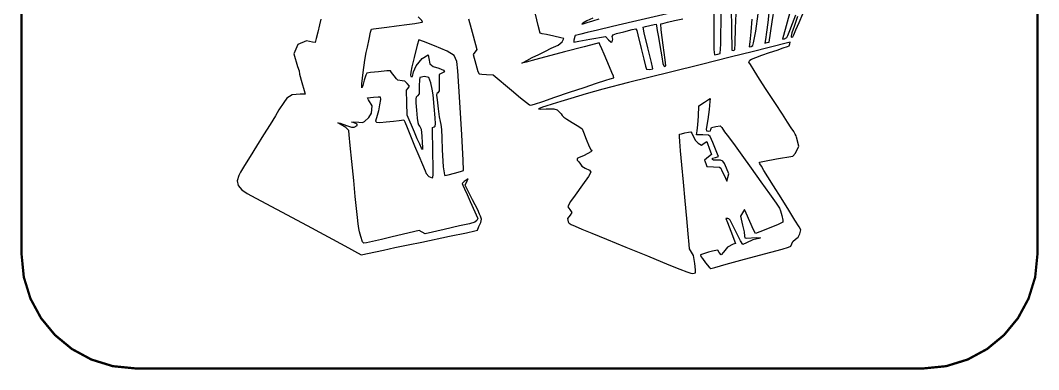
# Model space of a CAD drawing. Extents: x 0 to 7.6, y 0 to 10.9.
# Drawn here: x 4.085 to 7.589, y 3.591 to 4.793 of the extents above; entities that cross this region are included whole.
import ezdxf

# ---------------------------------------------------------------- set-up
doc = ezdxf.new("R2010")
doc.units = 0
doc.layers.get('0').update_dxf_attribs({"linetype": 'CONTINUOUS'})

msp = doc.modelspace()

# ---------------------------------------------------------------- linework, layer by layer
at = {"color": 1, "const_width": 0.007935}
msp.add_lwpolyline([(7.58544, 6.697), (7.58544, 3.98844), (7.57747, 3.9089), (7.55458, 3.83496), (7.51839, 3.76807), (7.47038, 3.70979), (7.41217, 3.66183), (7.34526, 3.6256), (7.27126, 3.60271), (7.19179, 3.59472), (4.48318, 3.59472), (4.4036, 3.60271), (4.32964, 3.6256), (4.26275, 3.66183), (4.20454, 3.70979), (4.15653, 3.76807), (4.12028, 3.83496), (4.09739, 3.9089), (4.08946, 3.98844), (4.08946, 6.697)], dxfattribs=at)
at = {"color": 0}
for points in [[(6.41064, 4.83751), (6.19174, 4.78711), (6.12261, 4.77115), (6.07178, 4.75944), (6.0364, 4.75114), (6.01372, 4.74567), (6.00086, 4.74224), (5.99501, 4.74018), (5.99338, 4.73876), (5.99317, 4.73731), (5.99056, 4.72493), (5.99044, 4.71799), (6.00706, 4.72086), (6.04531, 4.7276), (6.09901, 4.73714), (6.10906, 4.72601), (6.11811, 4.71707), (6.12218, 4.71886), (6.12392, 4.72831), (6.12201, 4.73719), (6.12506, 4.74262), (6.13704, 4.74729), (6.16189, 4.75369), (6.19049, 4.76085), (6.20367, 4.76383), (6.20654, 4.7576), (6.21061, 4.74251), (6.22163, 4.69526), (6.23058, 4.65875), (6.23693, 4.63476), (6.24035, 4.62494), (6.25151, 4.62299), (6.26133, 4.62582), (6.26042, 4.632), (6.25694, 4.64763), (6.25142, 4.67036), (6.24447, 4.69786), (6.23156, 4.75022), (6.22851, 4.76926), (6.23671, 4.77143), (6.25206, 4.77507), (6.26693, 4.77843), (6.27365, 4.77979), (6.27463, 4.77399), (6.27724, 4.75819), (6.28108, 4.73492), (6.28575, 4.70654), (6.29243, 4.66656), (6.29656, 4.64469), (6.29926, 4.63574), (6.30181, 4.63422), (6.30658, 4.63569), (6.30414, 4.65707), (6.29725, 4.70742), (6.29031, 4.76058), (6.28922, 4.78033), (6.29585, 4.78233), (6.31239, 4.7864), (6.33637, 4.79194), (6.36535, 4.79833)], [(6.53114, 4.83589), (6.53222, 4.76286), (6.53326, 4.68989), (6.53797, 4.68918), (6.54351, 4.69129), (6.54476, 4.71436), (6.54665, 4.76585), (6.54844, 4.81679)], [(6.66092, 4.81803), (6.65711, 4.78515), (6.65289, 4.75168), (6.64925, 4.72635), (6.64779, 4.71442), (6.65543, 4.71593), (6.6626, 4.71793), (6.67269, 4.78733), (6.68007, 4.83767)], [(6.73926, 4.8406), (6.72424, 4.78624), (6.70811, 4.72831), (6.71457, 4.7296), (6.72342, 4.73335), (6.72646, 4.74024), (6.73318, 4.75726), (6.74251, 4.78179), (6.75347, 4.81131)], [(5.11957, 4.79622), (5.11535, 4.77729), (5.10943, 4.7525), (5.10368, 4.72965), (5.10004, 4.71653), (5.09017, 4.71804), (5.06976, 4.72217), (5.04031, 4.70942), (5.02636, 4.67714), (5.03885, 4.63422), (5.04492, 4.61914), (5.04611, 4.60801), (5.05425, 4.57844), (5.06222, 4.55106), (5.0656, 4.53874), (5.04812, 4.53819), (5.021, 4.53592), (5.00265, 4.52447), (4.9916, 4.5095), (4.97537, 4.48438), (4.96311, 4.46457), (4.94456, 4.43457), (4.92215, 4.39844), (4.89849, 4.36025), (4.87597, 4.32389), (4.85688, 4.29269), (4.8431, 4.27007), (4.83675, 4.25922), (4.83203, 4.24089), (4.83496, 4.22385), (4.84711, 4.20996), (4.86578, 4.19732), (4.896, 4.18126), (4.96729, 4.14296), (5.07183, 4.08664), (5.20188, 4.0165), (5.25781, 3.98633), (5.30724, 3.99658), (5.33513, 4.00239), (5.37457, 4.01058), (5.42031, 4.02007), (5.46718, 4.02974), (5.56233, 4.04947), (5.62044, 4.06174), (5.64968, 4.06831), (5.65836, 4.07086), (5.66308, 4.08301), (5.66954, 4.09754), (5.67247, 4.10846), (5.6684, 4.11833), (5.6651, 4.12614), (5.65924, 4.14106), (5.64128, 4.17546), (5.62364, 4.20904), (5.61638, 4.22597), (5.6231, 4.24029), (5.62674, 4.24767), (5.61231, 4.23801), (5.6059, 4.2315), (5.60801, 4.22597), (5.61388, 4.21246), (5.6225, 4.19303), (5.63308, 4.16976), (5.66021, 4.11035), (5.65653, 4.10406), (5.6499, 4.09793), (5.63097, 4.09283), (5.59631, 4.08507), (5.54378, 4.07308), (5.47851, 4.05817), (5.46821, 4.06381), (5.4579, 4.06939), (5.36436, 4.04742), (5.32775, 4.0389), (5.29725, 4.0319), (5.27604, 4.02718), (5.26736, 4.02539), (5.26307, 4.03065), (5.25667, 4.04889), (5.25424, 4.05697), (5.25217, 4.06549), (5.25022, 4.07644), (5.24804, 4.09196), (5.24544, 4.11415), (5.24219, 4.14507), (5.23796, 4.18674), (5.23253, 4.24132), (5.22601, 4.30724), (5.22065, 4.36165), (5.21707, 4.39903), (5.21576, 4.41363), (5.20535, 4.42383), (5.18576, 4.43511), (5.17828, 4.43961), (5.18565, 4.43907), (5.20817, 4.43078), (5.22488, 4.42492), (5.23449, 4.42567), (5.24451, 4.43072), (5.24479, 4.43544), (5.23372, 4.43956), (5.22521, 4.44217), (5.23128, 4.44379), (5.25049, 4.44276), (5.26247, 4.44119), (5.26964, 4.44444), (5.28407, 4.45817), (5.29428, 4.47304), (5.29574, 4.49892), (5.28358, 4.51899), (5.27951, 4.52588), (5.30083, 4.52875), (5.31689, 4.52929), (5.32411, 4.52897), (5.32428, 4.52029), (5.32183, 4.50222), (5.31799, 4.48156), (5.31375, 4.46496), (5.308, 4.44607), (5.31071, 4.44189), (5.32215, 4.44162), (5.3444, 4.44299), (5.36925, 4.44526), (5.38857, 4.44792), (5.40483, 4.45042), (5.40793, 4.44325), (5.41596, 4.42404), (5.42779, 4.39578), (5.44217, 4.36128), (5.45671, 4.32633), (5.46913, 4.2966), (5.47814, 4.27533), (5.48232, 4.26557), (5.49121, 4.25537), (5.5025, 4.25071), (5.50467, 4.25239), (5.50569, 4.26237), (5.50575, 4.28825), (5.5051, 4.33735), (5.50369, 4.42393), (5.5089, 4.42632), (5.51253, 4.42882), (5.51383, 4.43664), (5.51292, 4.45682), (5.50988, 4.49642), (5.50603, 4.53674), (5.50282, 4.55632), (5.49739, 4.57721), (5.49115, 4.59554), (5.47564, 4.59912), (5.46029, 4.59657), (5.45839, 4.58806), (5.45779, 4.56717), (5.45779, 4.54021), (5.45156, 4.5331), (5.44738, 4.52821), (5.44575, 4.52219), (5.44618, 4.50928), (5.44846, 4.48367), (5.45101, 4.45606), (5.45307, 4.44075), (5.45562, 4.43289), (5.45969, 4.42746), (5.4649, 4.41781), (5.46701, 4.39361), (5.46832, 4.37142), (5.46961, 4.35607), (5.46875, 4.34771), (5.46593, 4.35314), (5.4599, 4.36638), (5.45144, 4.38536), (5.44162, 4.40821), (5.41656, 4.46664), (5.41536, 4.50928), (5.41411, 4.55197), (5.41938, 4.55886), (5.42469, 4.56575), (5.41699, 4.57514), (5.4089, 4.58317), (5.39899, 4.58453), (5.38488, 4.58653), (5.37983, 4.59179), (5.37131, 4.60211), (5.36307, 4.61285), (5.35883, 4.61931), (5.34608, 4.6186), (5.31836, 4.61604), (5.29053, 4.61317), (5.2775, 4.61143), (5.27458, 4.60368), (5.26904, 4.58649), (5.26346, 4.56901), (5.26058, 4.56049), (5.26096, 4.5746), (5.26519, 4.61312), (5.27083, 4.65587), (5.27539, 4.68257), (5.27962, 4.70068), (5.28554, 4.72808), (5.29069, 4.75233), (5.29329, 4.76275), (5.30035, 4.76383), (5.31912, 4.76628), (5.34668, 4.76975), (5.38026, 4.77382), (5.41569, 4.77832), (5.44336, 4.78211), (5.46169, 4.78504), (5.46892, 4.78683), (5.46733, 4.7921), (5.45469, 4.80479)], [(5.6275, 4.79779), (5.63661, 4.76406), (5.64339, 4.73893), (5.65603, 4.69206), (5.64388, 4.67513), (5.65272, 4.64182), (5.66004, 4.61669), (5.6645, 4.60807), (5.67307, 4.60742), (5.68967, 4.60633), (5.71192, 4.60499), (5.77507, 4.55197), (5.80653, 4.52576), (5.82656, 4.50976), (5.83767, 4.5019), (5.84256, 4.50028), (5.85428, 4.50424), (5.88314, 4.51394), (5.92469, 4.52806), (5.97472, 4.54497), (6.02522, 4.56207), (6.06847, 4.57639), (6.09972, 4.58653), (6.11447, 4.59093), (6.12815, 4.59494), (6.12636, 4.60026), (6.12099, 4.61367), (6.11317, 4.63249), (6.104, 4.65414), (6.09461, 4.67583), (6.08615, 4.69504), (6.07975, 4.7091), (6.07661, 4.71528), (6.06407, 4.71218), (6.02528, 4.70199), (5.95774, 4.68397), (5.859, 4.65744), (5.82579, 4.64871), (5.81099, 4.64513), (5.81515, 4.64779), (5.82813, 4.65468), (5.84711, 4.66439), (5.86931, 4.67557), (5.89204, 4.68685), (5.91249, 4.69683), (5.92794, 4.70415), (5.93565, 4.70747), (5.94987, 4.71924), (5.95572, 4.72982), (5.94536, 4.73258), (5.92171, 4.7379), (5.89615, 4.74349), (5.88129, 4.74669), (5.87403, 4.74826), (5.86751, 4.77539), (5.85818, 4.81386)], [(6.47174, 4.82167), (6.47174, 4.74794), (6.47222, 4.69222), (6.4739, 4.67421), (6.48508, 4.67643), (6.49403, 4.67871), (6.49539, 4.71018), (6.49631, 4.74544), (6.49675, 4.78597), (6.49675, 4.83035)], [(6.60271, 4.7971), (6.59961, 4.75304), (6.59586, 4.71907), (6.59358, 4.70193), (6.60004, 4.70307), (6.60542, 4.70632), (6.60872, 4.715), (6.6161, 4.75543), (6.62403, 4.815)], [(6.75976, 4.80539), (6.74761, 4.771), (6.7405, 4.74957), (6.73757, 4.73844), (6.73807, 4.73503), (6.74328, 4.73633), (6.74658, 4.74322), (6.75429, 4.76036), (6.76508, 4.78526), (6.778, 4.81526)], [(6.05572, 4.79964), (6.03526, 4.79069), (6.02143, 4.78347), (6.01742, 4.7794), (6.02263, 4.78082), (6.03608, 4.78483), (6.05524, 4.79069), (6.07742, 4.79758)]]:
    msp.add_lwpolyline(points, dxfattribs=at)
for points in [[(5.45632, 4.72558), (5.45133, 4.70736), (5.44069, 4.66476), (5.43306, 4.63319), (5.42899, 4.61436), (5.42779, 4.60454), (5.42871, 4.59993), (5.43485, 4.59983), (5.43875, 4.616), (5.44738, 4.63661), (5.46756, 4.66168), (5.48882, 4.67421), (5.49061, 4.66183), (5.49451, 4.64361), (5.50646, 4.63363), (5.5249, 4.62815), (5.54178, 4.62175), (5.54476, 4.61529), (5.53592, 4.61046), (5.52647, 4.60682), (5.52681, 4.57639), (5.52642, 4.54958), (5.52225, 4.5434), (5.51899, 4.54107), (5.51796, 4.53483), (5.51921, 4.51921), (5.52274, 4.48856), (5.52669, 4.46061), (5.53017, 4.44472), (5.53256, 4.43375), (5.53418, 4.41758), (5.53538, 4.38889), (5.53711, 4.34765), (5.54064, 4.28819), (5.5446, 4.26074), (5.54665, 4.25906), (5.55772, 4.2615), (5.57926, 4.26693), (5.60047, 4.27257), (5.61062, 4.27561), (5.60932, 4.31153), (5.60465, 4.39919), (5.59814, 4.51101), (5.59136, 4.61942), (5.58783, 4.65132), (5.5779, 4.67128), (5.55436, 4.68679), (5.51019, 4.7054), (5.47254, 4.72006), (5.45632, 4.72558)], [(6.73481, 4.71718), (6.65804, 4.69803), (6.60775, 4.68554), (6.52778, 4.66564), (6.42904, 4.64111), (6.32254, 4.61469), (6.1786, 4.57894), (6.09028, 4.55632), (6.03228, 4.54025), (5.97939, 4.52393), (5.94553, 4.51329), (5.91596, 4.50401), (5.89388, 4.49713), (5.88238, 4.49354), (5.86794, 4.48822), (5.87511, 4.48753), (5.89507, 4.4879), (5.92106, 4.48828), (5.93306, 4.4846), (5.94656, 4.47054), (5.94993, 4.4649), (5.95557, 4.45947), (5.96599, 4.45236), (5.98372, 4.44146), (6.00732, 4.42686), (6.01839, 4.41922), (6.02339, 4.40771), (6.03244, 4.38379), (6.04253, 4.35846), (6.04893, 4.34799), (6.05344, 4.34494), (6.04824, 4.33985), (6.03868, 4.33399), (6.02317, 4.32699), (6.00863, 4.32101), (6.00157, 4.31749), (6.00136, 4.31136), (6.00726, 4.30544), (6.01335, 4.29731), (6.01704, 4.29124), (6.02875, 4.28444), (6.044, 4.27707), (6.04839, 4.26981), (6.04058, 4.25532), (6.01953, 4.22618), (5.99442, 4.19129), (5.97894, 4.16911), (5.97108, 4.15685), (5.96892, 4.15147), (5.97624, 4.14193), (5.98307, 4.132), (5.97706, 4.12229), (5.96858, 4.11079), (5.97011, 4.0995), (5.97131, 4.097), (5.97401, 4.0944), (5.98085, 4.0906), (5.99447, 4.08436), (6.01742, 4.07454), (6.05246, 4.06), (6.10215, 4.03965), (6.16922, 4.01221), (6.24328, 3.98188), (6.31733, 3.95144), (6.35525, 3.93604), (6.37901, 3.92686), (6.39242, 3.92264), (6.39942, 3.92188), (6.40858, 3.92404), (6.40836, 3.93392), (6.40619, 3.95589), (6.40213, 3.9835), (6.39546, 3.99451), (6.38829, 4.00662), (6.38704, 4.02132), (6.38374, 4.05821), (6.37901, 4.11062), (6.37343, 4.17204), (6.36762, 4.23583), (6.36214, 4.29542), (6.35758, 4.34418), (6.35465, 4.37554), (6.35351, 4.39279), (6.35411, 4.40082), (6.36008, 4.40272), (6.37224, 4.40554), (6.38493, 4.40815), (6.39268, 4.40929), (6.39556, 4.40468), (6.40082, 4.39356), (6.40821, 4.37956), (6.41753, 4.37061), (6.42893, 4.36339), (6.43864, 4.3699), (6.44749, 4.3756), (6.45025, 4.36871), (6.45617, 4.35319), (6.46425, 4.3316), (6.45899, 4.32715), (6.44672, 4.31728), (6.43967, 4.3119), (6.44368, 4.30062), (6.44775, 4.28928), (6.47108, 4.28874), (6.49104, 4.28754), (6.49582, 4.28369), (6.49962, 4.27474), (6.50683, 4.25944), (6.51644, 4.23958), (6.52018, 4.25196), (6.52387, 4.26426), (6.51531, 4.28407), (6.50808, 4.29986), (6.50222, 4.30811), (6.49496, 4.31119), (6.48361, 4.31142), (6.47097, 4.31174), (6.46685, 4.31418), (6.46739, 4.31814), (6.47743, 4.32053), (6.48736, 4.32374), (6.48492, 4.33171), (6.47781, 4.34978), (6.46843, 4.37213), (6.4591, 4.39312), (6.45394, 4.39811), (6.43414, 4.39882), (6.41189, 4.39882), (6.41461, 4.41292), (6.41694, 4.43343), (6.41878, 4.46289), (6.42019, 4.49886), (6.43929, 4.51139), (6.45301, 4.52029), (6.45942, 4.52399), (6.45844, 4.51313), (6.45518, 4.48622), (6.45063, 4.45171), (6.44586, 4.41813), (6.44601, 4.41228), (6.45307, 4.41135), (6.46001, 4.41228), (6.46126, 4.41749), (6.46386, 4.42393), (6.479, 4.42697), (6.49387, 4.42936), (6.49962, 4.42367), (6.50879, 4.40944), (6.51812, 4.39729), (6.53906, 4.36876), (6.56782, 4.3291), (6.60058, 4.28347), (6.63374, 4.23719), (6.66342, 4.19542), (6.68587, 4.16342), (6.69749, 4.14638), (6.7009, 4.13683), (6.70518, 4.12061), (6.70861, 4.10514), (6.70936, 4.09771), (6.69358, 4.0906), (6.66178, 4.07736), (6.63026, 4.06472), (6.61535, 4.05925), (6.60878, 4.07156), (6.59586, 4.10026), (6.58322, 4.12901), (6.57758, 4.14139), (6.5701, 4.13043), (6.56336, 4.11871), (6.57086, 4.08822), (6.5759, 4.06451), (6.57769, 4.0504), (6.57801, 4.04428), (6.58333, 4.04368), (6.61811, 4.04579), (6.63238, 4.04438), (6.62631, 4.0421), (6.60563, 4.03743), (6.58376, 4.02756), (6.57167, 4.02121), (6.56369, 4.0344), (6.54764, 4.06608), (6.53515, 4.09136), (6.52789, 4.10471), (6.52344, 4.11003), (6.51958, 4.11089), (6.51346, 4.1104), (6.51828, 4.0975), (6.52994, 4.06711), (6.54644, 4.02436), (6.53863, 4.02197), (6.51828, 4.0121), (6.50532, 3.99463), (6.49696, 3.98583), (6.48964, 3.99419), (6.48562, 4.00131), (6.47846, 4.00119), (6.46772, 3.99875), (6.45296, 3.99479), (6.42638, 3.986), (6.42654, 3.98014), (6.43267, 3.97299), (6.44358, 3.95806), (6.45518, 3.94282), (6.4611, 3.93869), (6.47526, 3.9426), (6.51383, 3.95318), (6.57775, 3.97071), (6.66781, 3.99528), (6.70665, 4.00586), (6.72831, 4.01172), (6.73654, 4.01519), (6.73964, 4.02317), (6.74311, 4.03185), (6.75261, 4.03922), (6.76243, 4.04715), (6.76719, 4.05826), (6.77072, 4.07232), (6.76535, 4.08165), (6.75092, 4.10536), (6.72949, 4.14003), (6.70335, 4.18186), (6.67703, 4.22379), (6.65761, 4.25472), (6.6441, 4.27636), (6.63542, 4.29047), (6.63058, 4.29861), (6.62858, 4.30251), (6.62836, 4.30388), (6.62896, 4.30431), (6.64654, 4.30821), (6.68712, 4.31565), (6.74397, 4.32574), (6.75265, 4.33518), (6.76426, 4.35938), (6.75678, 4.391), (6.75467, 4.39546), (6.75163, 4.4011), (6.74647, 4.40967), (6.73817, 4.42285), (6.72569, 4.44228), (6.70785, 4.46972), (6.68365, 4.50683), (6.65201, 4.55528), (6.62896, 4.59082), (6.61014, 4.62039), (6.59739, 4.6409), (6.59272, 4.64931), (6.59532, 4.65603), (6.6014, 4.65913), (6.6161, 4.66493), (6.63747, 4.67269), (6.66363, 4.68164), (6.68924, 4.69038), (6.71044, 4.69775), (6.72504, 4.7029), (6.73079, 4.70518), (6.7335, 4.71186), (6.73481, 4.71718)]]:
    msp.add_lwpolyline(points, close=True, dxfattribs=at)

doc.saveas('drawing.dxf')
